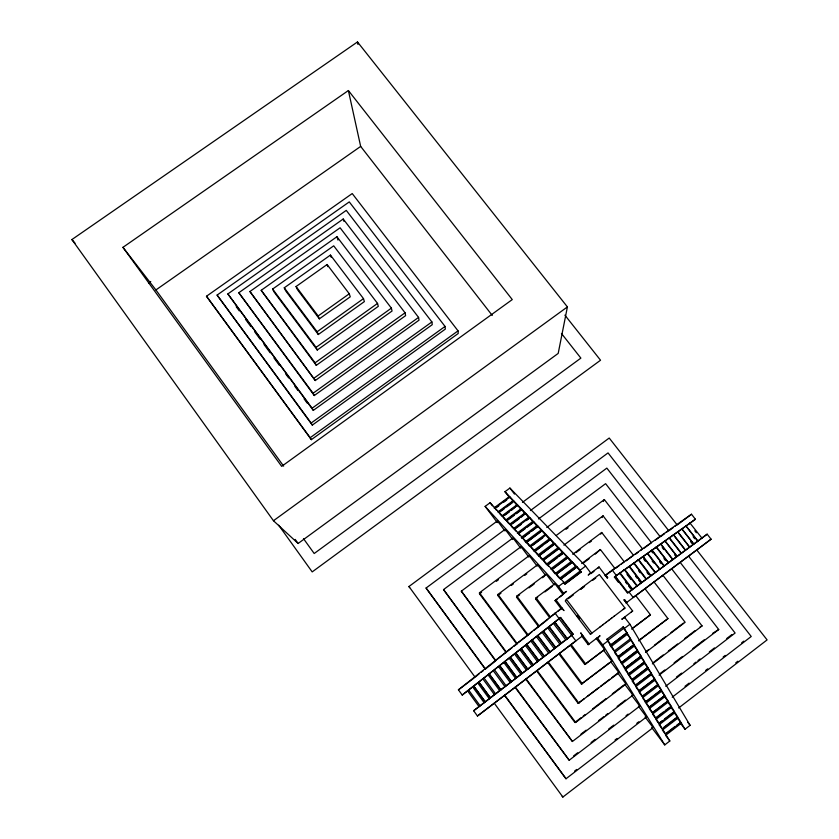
<?xml version="1.0" encoding="UTF-8"?>
<svg xmlns="http://www.w3.org/2000/svg" width="839" height="839" viewBox="0 0 839 839"><rect width="100%" height="100%" fill="white"/><g stroke="black" fill="none" stroke-linecap="round" stroke-linejoin="round"><path stroke-width="1.26" d="M409.61 587.615L408.95 586.513L497.422 520.914L497.328 522.571L485.131 506.389L490.102 502.718L563.955 582.35L564.815 584.332L580.997 572.177L580.2 570.153L504.963 491.717L509.913 488.067L585.601 566.094L590.876 573.11M518.03 642.758L527.626 635.532L497.852 595.512L497.957 594.421L537.589 564.783L545.612 575.407L546.147 574.128L554.264 584.877M496.342 510.07L494.874 508.119L509.818 497.055L509.734 497.789L504.963 491.717M500.893 515.156L498.67 512.21L513.678 501.093L513.594 501.806L509.818 497.055M511.465 510.332L517.59 505.162L521.418 509.976L516.384 513.72M521.334 517.128L525.518 513.437L529.399 518.313L526.347 520.579M567.405 306.917L558.197 353.408L298.118 543.483L273.462 520.736L71.902 239.566L357.487 41.95L567.405 306.917L273.462 520.736M531.391 531.412L537.547 526.829L536.677 525.906L521.292 537.359L522.152 538.292L537.726 526.168L550.101 539.928L544.889 543.819M529.399 518.313L529.545 517.642L533.457 522.55L527.322 527.112M522.278 537.673L526.221 542.676L541.879 530.5M533.457 522.55L533.614 521.879L536.677 525.906M533.814 630.414L538.648 626.775L516.541 597.19L516.814 596.099L546.147 574.128M506.116 685.83L494.412 669.7L504.942 661.541L516.793 677.608L490.427 697.849L478.838 681.992L489.168 673.979L500.841 689.889M537.547 526.829L537.726 526.168M546.084 534.883L530.479 546.514L534.474 551.59L550.321 539.309L554.369 544.385L538.669 556.121L554.61 543.787L558.69 548.895L543.903 559.959M520.715 548.171L512.986 537.925L443.537 589.586L495.713 660.45L512.031 647.729M537.589 564.783L537.138 566.136L529.22 555.638L479.468 592.774L479.52 593.876L516.793 644.142L513.929 646.292M550.101 539.928L550.321 539.309M554.369 544.385L554.61 543.787M556.907 573.981L571.925 562.717L563.326 552.87L547.196 565.329L557.106 557.904M516.793 677.608L505.005 661.352L560.641 617.473L573.173 634.158L571.611 635.417M549.839 617.882L535.597 598.899L536.048 597.808L554.894 583.671L563.116 594.557L563.798 593.467L558.533 586.419L485.131 506.389M516.793 644.142L517.065 643.482L479.468 592.774M558.69 548.895L558.952 548.307L563.053 553.457L559.089 556.425M563.053 553.457L563.326 552.87M527.626 635.532L531.874 631.872M603.314 501.46L604.342 499.562L642.559 548.968L640.482 550.531M571.925 562.717L572.24 562.161L576.435 567.426L560.337 579.508L576.76 566.881L580.997 572.177M602.024 517.611L603.063 515.828L633.508 555.324L626.188 560.84M538.648 626.775L547.888 619.35M558.271 611.054L561.218 608.841L555.04 600.63L566.545 591.39L563.514 593.016M576.435 567.426L576.76 566.881M600.703 534.128L601.741 532.482L624.289 561.815L621.405 563.986M566.388 599.34L565.266 600.986L590.383 634.263L624.94 608.044L599.361 574.526L566.388 599.34L591.862 633.088L590.383 634.263M612.931 569.891L614.882 568.433L600.388 549.524L595.239 554.128M561.218 608.841L561.889 607.876L458.43 689.826L462.216 695.049L478.838 681.992M590.604 572.659L588.202 575.093L599.004 566.975L607.331 577.966L605.244 575.229L605.685 574.883L691.493 514.234L695.395 519.205L689.322 523.756L690.004 523.106L701.939 538.114M561.511 608.139L563.997 610.603L555.68 599.56M583.126 587.405L583.587 586.807L580.41 589.45L582.224 588.087M597.976 568.349L599.004 566.975M516.897 677.472L549.881 652.144L537.652 635.752M571.684 635.291L473.636 710.748L477.454 716.003L525.791 679.212L572.408 741.487L632.952 695.153L624.782 684.309M618.333 582.235L614.4 577.106L614.872 576.592L695.395 519.205M619.172 573.708L620.178 572.995L632.69 589.314L636.895 586.136L624.384 569.828L623.88 570.352L629.061 566.493L641.531 582.706L637.346 585.874L624.877 569.639M628.547 567.028L629.544 566.325L641.95 582.465L646.114 579.319L633.697 563.189L633.172 563.735L638.29 559.928L650.655 575.963L646.512 579.088L634.148 563.042M638.29 559.928L637.745 560.483L642.831 556.687L655.154 572.638L651.033 575.753L638.72 559.791M642.831 556.687L642.275 557.253L647.33 553.488L659.601 569.345L655.5 572.45L643.24 556.572M652.732 552.859L651.211 550.898L651.788 550.311L664.006 566.094L663.387 566.619M537.83 635.459L550.111 651.913L573.173 634.158M667.739 563.399L668.368 562.864L656.192 547.175L655.605 547.762L660.566 544.06L672.689 559.665L672.049 560.211M660.566 544.06L659.968 544.658L664.897 540.977L676.968 556.509L672.962 559.54L660.891 543.997M664.897 540.977L664.278 541.585L669.176 537.935L681.205 553.373L677.22 556.393L665.191 540.935M681.792 528.948L677.87 531.905L689.752 547.122L693.685 544.154L681.792 528.948L681.132 529.587L685.914 526.011L697.765 541.134L697.052 541.732M582.423 635.91L580.724 632.816L589.135 643.985L588.181 644.656L581.93 636.361L582.79 635.637L537.107 670.508L575.669 722.484L626.041 684.016L617.819 673.109L611.704 677.765M631.694 590.058L632.218 589.597L619.654 573.194L614.4 577.106M624.153 599.979L624.594 599.633L626.712 602.392L626.261 602.738L624.153 599.979L624.594 599.633M607.331 577.966L607.772 577.62L605.685 574.883M462.216 695.049L560.641 617.473M600.179 626.838L600.714 626.418M602.905 624.772L603.451 624.342M605.632 622.706L606.198 622.265M608.359 620.65L608.936 620.189M500.893 689.794L489.179 673.832L494.381 669.868M611.086 618.584L611.662 618.123M613.802 616.518L614.4 616.046M622.999 609.565L624.94 608.044M663.691 727.403L675.909 717.995M674.409 713.024L677.587 717.219L662.265 729.018L659.087 724.812L674.409 713.024L673.727 711.891L664.519 718.96M662.349 730.098L677.608 718.341L676.926 717.219L677.587 717.219M665.904 733.454L675.028 726.417M677.063 724.854L680.775 722.526L677.608 718.341M680.775 722.526L665.505 734.293L662.978 730.937M680.104 722.505L680.775 723.627L665.579 735.342L669.826 740.984L664.75 744.906L651.662 727.518M680.775 723.627L685.033 729.248L690.098 725.336L629.911 624.247L624.468 617.2M473.636 710.748L490.416 697.912L478.859 682.107M648.474 707.581L664.603 695.604L660.692 690.193L645.118 702.128M664.603 695.604L649.04 707.55L646.481 704.141M649.187 708.735L664.677 696.842L663.985 695.678M574.631 771.051L576.697 769.468M615.039 740.019L617.105 738.435M636.791 723.312L638.867 721.718M685.012 686.281L689.134 683.114M705.63 670.445L707.697 668.861M723.155 656.989L725.221 655.406M741.707 642.737L743.774 641.153M504.564 695.416L566.01 778.76L646.491 716.946L638.416 706.228L639.769 706.123L631.641 695.342L632.952 695.153M652.836 712.196L667.886 701.068L664.677 696.842M672.217 697.188L751.23 636.497L688.536 556.11L680.481 562.203M667.886 701.068L652.385 712.972L649.826 709.584M652.511 714.136L667.949 702.274L667.246 701.121M656.14 717.565L663.313 712.049M665.369 710.465L671.137 706.49L667.949 702.274M671.137 706.49L655.699 718.362L653.151 714.975M655.815 719.495L671.19 707.665L670.497 706.522M735.782 662.8L737.848 661.216M562.203 796.347L562.875 797.05L653.12 727.612L645.086 716.946L646.491 716.946M678.646 707.969L767.098 639.905L696.748 549.954M659.412 722.893L662.485 720.533M635.889 684.802L651.242 673.35L647.268 667.865L632.438 679.191M651.242 673.35L635.438 685.442L632.197 681.142L647.991 669.071M635.637 686.742L651.379 674.703L650.665 673.507M580.945 734.146L586.115 730.182M598.532 720.68L603.713 716.726M605.779 715.143L607.845 713.559M617.158 706.428L625.443 700.093M659.622 673.937L664.803 669.973M674.136 662.831L682.443 656.476M692.815 648.537L704.225 639.811M712.521 633.455L718.729 629.512L671.62 568.769L662.38 575.764M639.318 690.371L654.619 678.982L651.379 674.703M659.087 675.154L718.729 629.512M654.619 678.982L638.878 691.032L636.287 687.602M639.066 692.301L654.745 680.303L654.032 679.108M642.716 695.898L657.975 684.561L654.745 680.303M657.975 684.561L642.286 696.569L639.706 693.161M642.464 697.817L658.08 685.851L657.367 684.676M573.593 755.918L577.714 752.761M591.086 742.505L595.197 739.348M608.579 729.101L613.718 725.158M626.062 715.688L628.128 714.115M676.433 677.073L681.572 673.14M693.895 663.691L695.951 662.118M698.006 660.545L700.062 658.961M709.301 651.882L714.44 647.939M726.763 638.489L731.902 634.557M515.094 687.382L569.188 760.239L639.769 706.123M665.694 686.25L735.111 633.036L680.156 562.382L672.029 568.527M658.08 685.851L661.3 690.098L645.673 702.075L643.104 698.667M645.831 703.292L661.394 691.367M477.454 716.003L575.869 640.87L559.131 618.804M547.699 662.485L578.123 703.365L584.238 698.719M587.29 696.391L598.48 687.854M600.514 686.302L609.67 679.317M646.187 651.484L648.253 649.91M654.451 645.181L665.809 636.528M670.969 632.585L683.366 623.146M578.123 703.365L619.014 672.71L610.75 661.751L611.893 661.237L603.577 650.215L584.783 664.488L570.331 645.212M640.965 656.234L624.468 668.61L640.965 656.234L636.948 650.686L620.944 662.873M645.558 652.469L685.148 622.286L654.032 581.941M641.153 657.682L625.223 669.826L628.484 674.147L644.415 661.981L640.409 656.455M644.415 661.981L627.971 674.304L628.484 674.147M628.715 675.51L644.583 663.397L643.849 662.181M572.408 741.487L526.137 678.877L536.656 670.917L574.862 722.442L581.102 717.67M583.178 716.087L585.255 714.492M592.544 708.934L606.062 698.604M612.302 693.843L623.744 685.106M652.931 662.81L663.198 654.965M668.337 651.043L677.566 643.995M684.75 638.5L695.017 630.666M652.375 663.901L702.075 625.925L662.915 575.292L635.333 596.015M644.583 663.397L647.844 667.687L631.977 679.81L629.365 676.37M633.414 627.562L650.445 614.83L635.731 595.638L625.988 603.01M584.783 664.488L604.657 649.596L596.288 638.51L597.284 637.808L602.696 644.897L664.75 744.906M626.387 633.12L630.456 638.731L614.263 651.043L610.194 645.422L626.901 632.816L622.821 627.173L623.325 626.848L685.033 729.248M631.641 629.114L650.445 614.83M610.194 645.422L626.901 632.816M610.96 646.68L627.153 634.378M630.687 640.272L614.567 652.532L617.861 656.885L633.99 644.614L629.932 639.014L630.456 638.731M558.921 653.917L581.437 684.058L609.733 662.516M639.339 639.989L667.938 618.595L644.981 588.716M581.437 684.058L611.893 661.237M618.385 656.339L633.99 644.614M638.647 640.881L667.938 618.595M618.144 658.342L634.2 646.114L633.455 644.876M634.2 646.114L637.493 650.445L621.426 662.684L618.804 659.202M621.699 664.1L637.682 651.924M688.788 555.984L711.084 539.173L707.151 534.17L628.977 591.967L633.204 597.483L711.084 539.173M588.181 644.656L600.042 635.71L597.63 638.196M624.835 617.577L621.751 619.255L632.648 611.002L624.195 599.937M606.555 639.517L623.325 626.848M607.331 640.776L623.587 628.442M602.696 644.897L608.149 640.765L606.996 639.234M624.478 628.369L629.911 624.247M690.004 523.106L686.113 526.032L697.912 541.092L707.151 534.17M632.218 589.597L627.499 593.089L614.872 576.592M664.006 566.094L659.936 569.167L647.718 553.383L651.788 550.311M668.368 562.864L664.32 565.926L652.155 550.227L651.211 550.898M672.689 559.665L668.662 562.717L656.538 547.101M697.765 541.134L693.853 544.091L682.013 528.958M555.04 600.63L557.054 599.119M560.085 596.844L562.099 595.323M590.95 573.624L593.96 571.369M568.318 598.689L573.404 594.861M582.549 587.982L584.573 586.451M592.701 580.336L595.753 578.04M556.309 612.533L550.426 616.969L536.048 597.808M605.16 575.753L610.991 571.359M615.637 568.328L619.486 565.434M635.312 554.422L638.416 552.083M644.247 548.129L651.421 542.728L605.611 483.663L546.787 527.49M655.049 540.431L660.115 536.614L606.838 468.11L538.502 518.942M512.755 539.467L505.12 529.336L426.076 588.034L485.299 669.165L495.629 660.954L443.537 589.586M660.618 536.666L664.635 533.635M666.648 532.125L668.652 530.615L608.044 452.903L530.395 510.563M479.142 673.801L475.126 677.241L408.95 586.513M481.198 672.259L483.243 670.707M669.071 530.709L673.046 527.721M675.038 526.221L677.021 524.732L609.219 438.031L522.456 502.362M458.43 689.826L474.087 678.027M677.409 524.847L691.493 514.234M620.178 572.995L624.384 569.828M629.544 566.325L633.697 563.189M652.155 550.227L656.192 547.175M550.604 568.999L566.524 557.075M567.762 557.495L551.768 569.471L554.967 573.719L570.971 561.721M552.523 569.251L566.472 558.805M572.691 554.243L601.741 532.482M516.541 597.19L519.656 594.851M529 587.856L534.191 583.965M542.497 577.746L544.574 576.183M576.026 552.618L580.137 549.545M589.398 542.602L591.453 541.061M572.24 562.161L556.163 574.212L558.743 577.631M559.382 578.48L575.47 566.409M581.7 563.556L600.388 549.524M535.597 598.899L537.673 597.337M544.931 591.894L552.188 586.44M582.895 563.399L589.062 558.764M558.533 586.419L563.955 582.35M580.2 570.153L585.601 566.094M563.85 583.304L580.022 571.16M565.098 583.85L581.333 571.653M533.583 550.636L549.199 538.984M534.474 551.59L542.812 545.371M556.278 535.439L604.342 499.562M479.52 593.876L481.617 592.313M496.31 581.343L498.408 579.78M566.021 529.304L568.097 527.752M553.457 543.431L537.778 555.156L534.642 551.013M542.004 559.718L557.767 547.93M558.952 548.307L543.116 560.148L546.283 564.332L562.12 552.481M563.871 545.14L603.063 515.828M497.852 595.512L500.956 593.194M511.287 585.465L513.353 583.923M524.732 575.418L526.798 573.866M517.275 533.027L532.587 521.648M533.614 521.879L518.24 533.321L519.771 535.334M519.152 533.184L525.277 528.633M522.152 538.292L529.336 532.943M525.35 541.742L540.809 530.227M526.221 542.676L540.662 531.916M506.127 652.616L461.324 591.17L521.019 546.682L528.843 557.065M544.983 534.579L529.451 546.158L526.357 542.067M532.398 545.57L542.76 537.83M501.628 516.132L516.646 505.005L517.485 505.875M517.59 505.162L502.509 516.342L504.742 519.31M504.449 515.534L509.462 511.821M505.487 520.295L520.568 509.105M507.312 520.442L514.37 515.209M509.378 524.49L524.532 513.237L525.382 514.129M525.518 513.437L510.29 524.742L512.556 527.741M512.23 523.893L519.32 518.638M513.311 528.738L528.539 517.422M529.545 517.642L514.244 529.01L515.765 531.014M516.184 528.14L521.271 524.365M494.045 507.941L508.916 496.94M496.824 507.343L498.817 505.875M503.778 502.194L506.756 499.992M497.821 512.021L512.765 500.946M499.625 512.157L504.617 508.465M506.609 506.987L512.587 502.551M631.295 611.977L632.648 611.002M312.328 425.1L311.112 423.066L445.048 326.434L349.265 201.905L217.102 295.087L312.328 425.1L445.331 329.108L445.048 326.434M311.363 439.657L310.147 437.727L458.042 330.86L352.223 193.557L206.478 296.24L311.363 439.657L458.23 333.492L458.042 330.86M315.275 380.518L405.625 315.632L405.059 312.8L340.099 227.788L249.917 291.521L315.275 380.518L249.917 291.521M314.279 395.526L313.062 393.26L418.556 317.404L343.214 219.01L238.811 292.727L314.279 395.526L419.028 320.183L418.556 317.404M313.304 410.386L312.087 408.236L431.886 321.945L346.266 210.379L227.872 293.923L313.304 410.386L432.263 324.672L431.886 321.945M317.289 350.01L378.295 306.35L377.529 303.414L333.712 245.827L272.633 289.056L274.143 292.077L317.289 350.01L316.072 347.377L272.633 289.056M316.272 365.343L315.065 362.836L391.383 308.144L336.932 236.724L261.191 290.304L316.272 365.343L392.054 311.017L391.383 308.144M314.059 378.127L405.059 312.8M319.344 318.862L350.251 296.817L349.265 293.786L327.095 264.516L296.062 286.519L297.426 289.602L319.344 318.862L318.138 315.978L296.062 286.519M318.306 334.52L317.1 331.762L363.486 298.632L330.44 255.087L284.264 287.798L285.7 290.85L318.306 334.52L364.367 301.61L363.486 298.632M316.072 347.377L377.529 303.414M318.138 315.978L349.265 293.786M122.955 247.337L155.907 289.948L360.665 146.406L348.384 90.539L122.955 247.337L281.673 466.369L512.262 299.586L348.384 90.539M148.608 283.016L150.747 281.516M603.577 650.215L604.657 649.596M636.948 650.686L637.493 650.445M700.156 626.743L702.075 625.925M617.819 673.109L619.014 672.71M647.268 667.865L647.844 667.687M660.692 690.193L661.3 690.098M574.862 722.442L575.669 722.484M71.902 239.566L75.028 243.163M564.888 315.149L600.535 360.225L312.192 571.904L278.695 525.204M561.459 333.471L580.871 358.117L314.195 553.509L303.498 538.648M694.807 530.751L696.38 532.755M693.119 536.708L694.692 538.711M690.612 541.7L692.196 543.724M360.665 146.406L492.262 315.443M674.713 554.999L676.318 557.054M662.233 547.573L663.743 549.524M663.943 558.512L665.463 560.473M659.58 561.7L661.101 563.672M652.113 560.976L653.644 562.948M643.817 559.235L645.348 561.228M646.995 572.471L648.537 574.463M638.584 570.772L640.136 572.775M635.543 576.12L637.095 578.144M638.647 580.158L640.975 583.189M627.006 574.421L630.897 579.497M625.433 581.878L626.995 583.923M628.558 585.968L630.907 589.03M612.155 570.006L616.35 575.481M615.427 576.383L627.991 592.795M509.913 488.067L514.496 494.098M687.781 722.285L690.098 725.336M524.532 513.237L521.533 509.283L506.378 520.526L508.623 523.505M671.19 707.665L674.378 711.871L658.993 723.711L656.444 720.334M513.678 501.093L516.646 505.005M607.992 641.657L610.645 645.16M547.416 564.783L548.685 566.472M622.999 665.83L624.971 668.431M538.858 555.554L541.218 558.68M490.102 502.718L492.462 505.854M497.422 520.914L504.963 530.93M560.368 617.84L572.859 634.462M554.978 613.057L559.141 618.605M554.862 622.024L567.332 638.647M554.61 622.37L567.038 638.94M571.118 644.551L585.706 663.995M553.394 623.335L565.811 639.884M549.136 626.544L561.543 643.104M548.916 626.869L561.27 643.377M547.699 627.824L560.053 644.321M543.462 631.022L555.806 647.53M543.263 631.327L555.554 647.781M516.814 596.099L539.12 625.957M559.592 653.34L582.318 683.754M542.057 632.27L554.338 648.715M284.264 287.798L317.1 331.762M536.457 636.686L548.675 653.067M532.251 639.863L544.459 656.255M532.083 640.136L544.249 656.476M497.957 594.421L528.004 634.787M548.255 661.992L578.973 703.239M530.909 641.069L543.053 657.388M526.714 644.226L538.858 660.566M526.567 644.488L538.669 660.765M525.403 645.411L537.484 661.677M261.191 290.304L315.065 362.836M521.218 648.557L533.3 664.845M521.092 648.799L533.132 665.033M519.939 649.722L531.957 665.935M515.775 652.857L527.794 669.092M515.67 653.088L527.647 669.26M514.517 653.99L526.473 670.151M510.364 657.115L522.319 673.298M461.324 591.17L506.305 652.039M510.28 657.325L522.194 673.444M509.137 658.227L521.04 674.336M238.811 292.727L313.062 393.26M503.809 662.432L515.649 678.489M227.872 293.923L312.087 408.236M236.189 306.675L239.272 310.87M245.449 319.25L250.851 326.591M254.71 331.825L260.111 339.166M263.97 344.399L270.148 352.789M274.007 358.022L279.408 365.364M285.575 373.743L288.668 377.938M294.835 386.318L297.929 390.513M304.106 398.892L307.189 403.087M499.687 665.537L511.517 681.604M499.645 665.726L511.433 681.729M515.345 687.12L569.188 760.239M498.513 666.606L510.29 682.61M493.269 670.749L504.984 686.69M217.102 295.087L311.112 423.066M426.076 588.034L485.288 668.746M504.721 695.227L566.01 778.76M488.067 674.85L499.719 690.749M206.478 296.24L310.147 437.727M483.988 677.922L495.608 693.916M482.897 678.929L494.496 694.765M494.265 703.208L562.875 797.05M477.769 682.967L489.305 698.761M473.72 686.019L485.257 701.876L473.762 686.124M472.682 686.973L484.166 702.715M468.707 690.109L480.149 705.809M467.638 690.958L479.059 706.648M155.907 289.948L283.634 466.127M295.192 539.414L298.118 543.483M608.149 640.765L669.826 740.984M327.095 264.516L327.86 266.666M330.44 255.087L331.174 257.258M336.932 236.724L337.97 240.069M343.214 219.01L343.864 221.276M357.487 41.95L357.959 44.436M577.379 615.48L576.959 615.962L579.057 618.742L579.487 618.28L577.379 615.48M673.423 534.904L669.459 537.893L681.436 553.268L685.411 550.269L673.423 534.904M677.629 531.916L673.686 534.894L685.61 550.185L689.564 547.196L677.629 531.916"/></g></svg>
